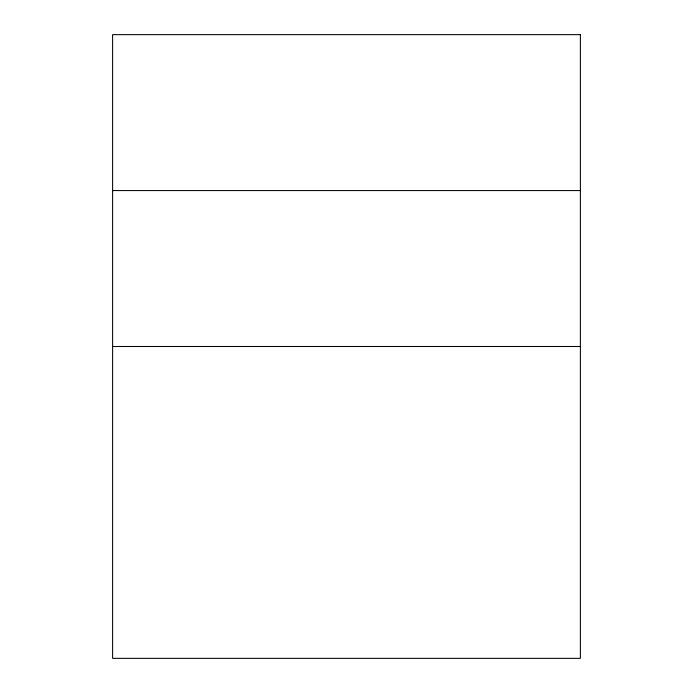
<?xml version="1.0" encoding="UTF-8"?>
<svg xmlns="http://www.w3.org/2000/svg" width="693" height="693" viewBox="0 0 693 693"><rect width="100%" height="100%" fill="white"/><g stroke="black" fill="none" stroke-linecap="round" stroke-linejoin="round"><path stroke-width="1.04" d="M112.612 190.575L580.387 190.575M112.612 346.5L580.387 346.5M580.387 34.65L112.612 34.65L112.612 658.35L580.387 658.35L580.387 34.65"/></g></svg>
